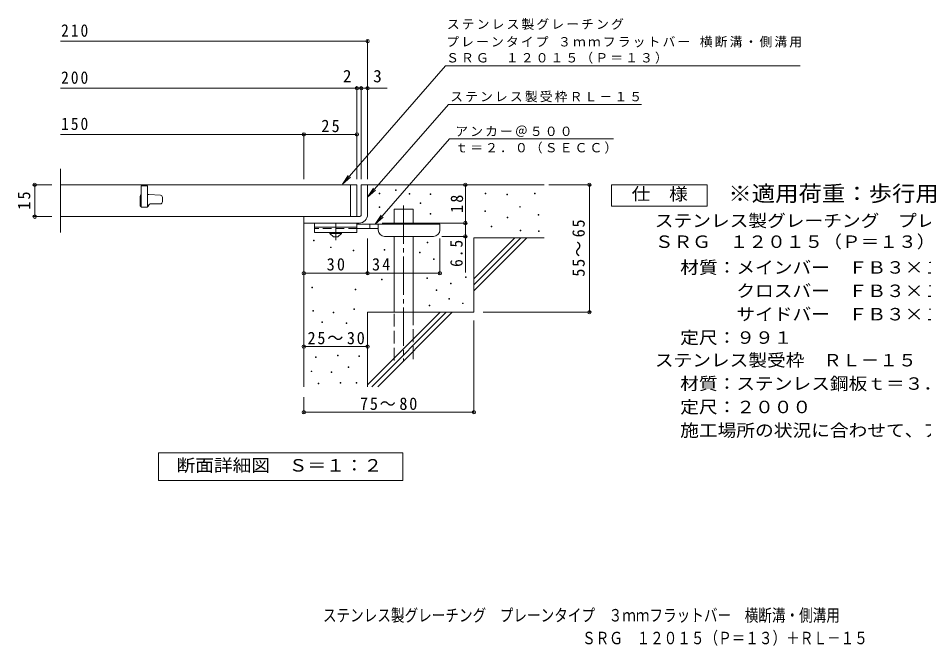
# Model space of a CAD drawing. Units: millimetres on the paper, enlarged 10 times, with parts at other scales. Extents: x -1575 to 1626, y -1375 to 1002.
# Drawn here: x -1575 to 556, y -1375 to 102 of the extents above; entities that cross this region are included whole.
import ezdxf
from ezdxf.enums import TextEntityAlignment as Align

# ---------------------------------------------------------------- set-up
doc = ezdxf.new("R2010")
doc.units = ezdxf.units.MM
doc.header["$LTSCALE"] = 10
doc.header["$PDMODE"] = 32
doc.header["$PDSIZE"] = 8
for name, pattern in [('CHAIN1', [8, 5, -1, 1, -1]), ('CHAIN2', [12, 9, -1, 1, -1]), ('DASHED2', [3, 2, -1]), ('DASHED3', [4, 3, -1])]:
    doc.linetypes.add(name, pattern=pattern)
for name, color, linetype, lineweight in [('D-0', 7, 'Continuous', 9), ('D-1', 2, 'Continuous', 9), ('D-2', 3, 'Continuous', 9), ('D-4', 7, 'Continuous', 9), ('D-5', 7, 'Continuous', 9), ('D-6', 6, 'Continuous', 9), ('D-9', 4, 'Continuous', 9)]:
    doc.layers.add(name, color=color, linetype=linetype, lineweight=lineweight)
doc.layers.add('F-5_F-5ﾚｲﾔ', color=2, linetype='Continuous')
doc.styles.add('ＭＳ ゴシック', font='')
doc.styles.get('ＭＳ ゴシック').set_extended_font_data('MS Gothic')

msp = doc.modelspace()

# ---------------------------------------------------------------- linework, layer by layer
at = {"layer": 'D-0'}
for points in [[(-725.68, -311.49), (-725.68, -309.99), (-724.18, -309.99), (-724.18, -311.49)], [(-687.29, -304.25), (-687.29, -302.75), (-685.79, -302.75), (-685.79, -304.25)], [(-655.16, -312.85), (-655.16, -311.34), (-653.66, -311.34), (-653.66, -312.85)], [(-605.22, -313.52), (-605.22, -312.02), (-603.72, -312.02), (-603.72, -313.52)], [(-475.96, -311.49), (-475.96, -309.99), (-474.46, -309.99), (-474.46, -311.49)], [(-425.2, -314.2), (-425.2, -312.7), (-423.7, -312.7), (-423.7, -314.2)], [(-360.24, -312.17), (-360.24, -310.67), (-358.74, -310.67), (-358.74, -312.17)], [(-628.91, -334.5), (-628.91, -333), (-627.41, -333), (-627.41, -334.5)], [(-725.52, -344.16), (-725.52, -342.66), (-724.02, -342.66), (-724.02, -344.16)], [(-605.28, -359.44), (-605.28, -357.94), (-603.78, -357.94), (-603.78, -359.44)], [(-477.31, -353.45), (-477.31, -351.95), (-475.81, -351.95), (-475.81, -353.45)], [(-395.01, -342.92), (-395.01, -341.42), (-393.51, -341.42), (-393.51, -342.92)], [(-351.46, -362.1), (-351.46, -360.6), (-349.96, -360.6), (-349.96, -362.1)], [(-424.53, -368.34), (-424.53, -366.84), (-423.03, -366.84), (-423.03, -368.34)], [(-462.36, -389.76), (-462.36, -388.26), (-460.86, -388.26), (-460.86, -389.76)], [(-393.72, -399.1), (-393.72, -397.6), (-392.22, -397.6), (-392.22, -399.1)], [(-350.81, -400.58), (-350.81, -399.08), (-349.31, -399.08), (-349.31, -400.58)], [(-880.02, -422.09), (-880.02, -420.59), (-878.52, -420.59), (-878.52, -422.09)], [(-612.28, -427.09), (-612.28, -425.59), (-610.78, -425.59), (-610.78, -427.09)], [(-839.67, -438.46), (-839.67, -436.96), (-838.17, -436.96), (-838.17, -438.46)], [(-786.38, -445.7), (-786.38, -444.2), (-784.87, -444.2), (-784.87, -445.7)], [(-713.78, -444.52), (-713.78, -443.02), (-712.28, -443.02), (-712.28, -444.52)], [(-630.31, -450.66), (-630.31, -449.16), (-628.81, -449.16), (-628.81, -450.66)], [(-597.6, -466.44), (-597.6, -464.94), (-596.1, -464.94), (-596.1, -466.44)], [(-613.07, -511.17), (-613.07, -509.67), (-611.57, -509.67), (-611.57, -511.17)], [(-522.69, -508.6), (-522.69, -507.1), (-521.2, -507.1), (-521.2, -508.6)], [(-883.96, -533.26), (-883.96, -531.76), (-882.46, -531.76), (-882.46, -533.26)], [(-720.02, -514.31), (-720.02, -512.8), (-718.52, -512.8), (-718.52, -514.31)], [(-557.94, -523.56), (-557.94, -522.06), (-556.44, -522.06), (-556.44, -523.56)], [(-781.68, -537.41), (-781.68, -535.9), (-780.18, -535.9), (-780.18, -537.41)], [(-591.11, -539.26), (-591.11, -537.76), (-589.61, -537.76), (-589.61, -539.26)], [(-608.11, -575.46), (-608.11, -573.96), (-606.61, -573.96), (-606.61, -575.46)], [(-561.32, -559.43), (-561.32, -557.93), (-559.82, -557.93), (-559.82, -559.43)], [(-529.46, -570.18), (-529.46, -568.68), (-527.96, -568.68), (-527.96, -570.18)], [(-881.54, -587.69), (-881.54, -586.19), (-880.04, -586.19), (-880.04, -587.69)], [(-834.02, -591.57), (-834.02, -590.07), (-832.52, -590.07), (-832.52, -591.57)], [(-785.23, -584.14), (-785.23, -582.64), (-783.73, -582.64), (-783.73, -584.14)], [(-860.11, -614.27), (-860.11, -612.77), (-858.61, -612.77), (-858.61, -614.27)], [(-803.09, -616.84), (-803.09, -615.34), (-801.59, -615.34), (-801.59, -616.84)], [(-875.07, -696.66), (-875.07, -695.16), (-873.57, -695.16), (-873.57, -696.66)], [(-823.3, -692.86), (-823.3, -691.35), (-821.8, -691.35), (-821.8, -692.86)], [(-773.43, -694.76), (-773.43, -693.26), (-771.93, -693.26), (-771.93, -694.76)], [(-798.17, -720.64), (-798.17, -719.14), (-796.67, -719.14), (-796.67, -720.64)], [(-885.73, -730.16), (-885.73, -728.66), (-884.23, -728.66), (-884.23, -730.16)], [(-838.53, -732.45), (-838.53, -730.94), (-837.03, -730.94), (-837.03, -732.45)], [(-869.36, -758.71), (-869.36, -757.21), (-867.86, -757.21), (-867.86, -758.71)], [(-817.59, -757.19), (-817.59, -755.69), (-816.09, -755.69), (-816.09, -757.19)], [(-779.52, -757.19), (-779.52, -755.69), (-778.02, -755.69), (-778.02, -757.19)]]:
    msp.add_lwpolyline(points, close=True, dxfattribs=at)
at = {"layer": 'D-1'}
for p, q in [((-767.81, -290.54), (-752.81, -290.54)), ((-767.81, -360.54), (-767.81, -290.54)), ((-752.81, -290.54), (-752.81, -360.54)), ((-902.81, -365.54), (-772.81, -365.54)), ((-902.81, -380.54), (-902.81, -365.54)), ((-772.81, -380.54), (-902.81, -380.54))]:
    msp.add_line(p, q, dxfattribs=at)
for centre, radius, start, end in [((-772.81, -360.54), 20, 270, 0.00024), ((-772.81, -360.54), 5, 270, 0.0002), ((-772.81, -360.55), 5, 270.02448, 0.01074)]:
    msp.add_arc(centre, radius, start, end, dxfattribs=at)
at = {"layer": 'D-2'}
for p, q in [((-1475.47, -403.04), (-1475.47, -253.04)), ((-777.8, -290.54), (-1475.47, -290.54)), ((-1285.3, -293.04), (-1285.3, -343.05)), ((-1270.31, -293.04), (-1285.3, -293.04)), ((-1270.31, -293.04), (-1270.31, -343.05)), ((-792.8, -290.54), (-792.8, -365.54)), ((-777.8, -290.54), (-777.8, -365.54)), ((-1287.81, -318.05), (-1287.81, -338.05)), ((-1268, -313.05), (-1270.31, -313.05)), ((-1267.61, -313.06), (-1239.92, -315.19)), ((-1264.05, -335.55), (-1240.3, -335.55)), ((-1235.31, -330.55), (-1235.31, -320.18)), ((-1270.31, -343.05), (-1285.3, -343.05)), ((-777.8, -365.54), (-1475.47, -365.54))]:
    msp.add_line(p, q, dxfattribs=at)
for centre, radius, start, end in [((-1282.8, -318.05), 5, 120.00092, 180), ((-1268, -318.05), 5, 85.60146, 90), ((-1240.3, -320.18), 5, 0, 85.60141), ((-1282.8, -338.05), 5, 180, 270), ((-1271.56, -339.3), 3.75, 270, 0), ((-1264.05, -339.3), 3.75, 90, 180), ((-1240.3, -330.55), 5, 270, 0)]:
    msp.add_arc(centre, radius, start, end, dxfattribs=at)
at = {"layer": 'D-4'}
for p, q in [((-1475.47, 47.32), (-752.81, 47.32)), ((-752.81, -277.59), (-752.81, 50.32)), ((-1475.47, -63.37), (-707.12, -63.37)), ((-777.81, -277.59), (-777.81, -60.37)), ((-767.81, -277.59), (-767.81, -60.37)), ((-902.81, -277.59), (-902.81, -169.13)), ((-1538.87, -290.54), (-1495.47, -290.54)), ((-1535.87, -290.54), (-1535.87, -365.54)), ((-522.85, -290.54), (-522.85, -380.54)), ((-326.78, -290.54), (-228.12, -290.54)), ((-231.12, -590.54), (-231.12, -290.54)), ((-1538.87, -365.54), (-1495.47, -365.54)), ((-718.8, -380.54), (-519.85, -380.54)), ((-522.85, -380.54), (-522.85, -497.29)), ((-752.81, -501.65), (-752.81, -417.04)), ((-582.81, -501.65), (-582.81, -417.04)), ((-519.85, -412.04), (-577.81, -412.04)), ((-480.57, -590.54), (-228.12, -590.54)), ((-502.8, -609.69), (-502.8, -828.63)), ((-902.81, -671.16), (-752.81, -671.16)), ((-902.81, -790.54), (-902.81, -828.63)), ((-902.81, -825.63), (-502.8, -825.63))]:
    msp.add_line(p, q, dxfattribs=at)
for points in [[(-1475.47, -172.13), (-902.81, -172.13), (-777.81, -172.13)], [(-902.81, -498.65), (-752.81, -498.65), (-582.81, -498.65)]]:
    msp.add_lwpolyline(points, dxfattribs=at)
for p in [(-752.81, 47.32), (-777.81, -63.37), (-767.81, -63.37), (-752.81, -63.37), (-902.81, -172.13), (-777.81, -172.13), (-1535.87, -290.54), (-522.85, -290.54), (-231.12, -290.54), (-1535.87, -365.54), (-522.85, -380.54), (-522.85, -412.04), (-902.81, -498.65), (-752.81, -498.65), (-582.81, -498.65), (-231.12, -590.54), (-902.81, -671.16), (-752.81, -671.16), (-902.81, -825.63), (-502.8, -825.63)]:
    msp.add_point(p, dxfattribs=at)
at = {"layer": 'D-5'}
for p, q in [((-569.54, -10.79), (-812.04, -289.41)), ((-569.54, -10.79), (264.36, -10.79)), ((-562.72, -101.31), (-752.81, -319.71)), ((-562.72, -101.31), (-108.12, -101.31)), ((-560.14, -182.5), (-734.69, -383.04)), ((-560.14, -182.5), (-173.98, -182.5)), ((-812.04, -289.41), (-798.23, -268.57)), ((-812.04, -289.41), (-793.31, -272.86)), ((-752.81, -319.71), (-738.99, -298.87)), ((-752.81, -319.71), (-734.07, -303.15)), ((-734.69, -383.04), (-720.87, -362.2)), ((-734.69, -383.04), (-715.95, -366.49))]:
    msp.add_line(p, q, dxfattribs=at)
for points in [[(-179.24, -340.54), (-179.24, -290.54), (45.76, -290.54), (45.76, -340.54)], [(-1244.8, -986.49), (-1244.8, -921.49), (-669.8, -921.49), (-669.8, -986.49)]]:
    msp.add_lwpolyline(points, close=True, dxfattribs=at)
at = {"layer": 'D-6'}
for p, q in [((-752.81, -290.54), (-337.8, -290.54)), ((-690.51, -348.04), (-645.51, -348.04)), ((-690.51, -383.04), (-690.51, -348.04)), ((-645.51, -383.04), (-645.51, -348.04)), ((-902.81, -380.54), (-902.81, -765.54)), ((-690.51, -590.54), (-690.51, -412.04)), ((-645.51, -590.54), (-645.51, -412.04)), ((-502.81, -415.54), (-337.8, -415.54)), ((-502.81, -415.54), (-502.81, -590.54)), ((-502.81, -511.55), (-406.79, -415.54)), ((-502.81, -525.7), (-392.65, -415.54)), ((-502.81, -539.84), (-378.51, -415.54)), ((-752.81, -590.54), (-752.81, -765.54)), ((-752.81, -590.54), (-502.81, -590.54)), ((-752.81, -761.55), (-581.8, -590.54)), ((-742.66, -765.54), (-567.66, -590.54)), ((-728.52, -765.54), (-553.51, -590.54))]:
    msp.add_line(p, q, dxfattribs=at)
at = {"layer": 'D-6', "linetype": 'CHAIN2'}
msp.add_line((-668.01, -339.58), (-668.01, -703.88), dxfattribs=at)
at = {"layer": 'D-6', "linetype": 'DASHED3'}
for p, q in [((-690.51, -703.88), (-690.51, -590.54)), ((-645.51, -590.54), (-645.51, -703.88))]:
    msp.add_line(p, q, dxfattribs=at)
at = {"layer": 'D-9', "color": 3}
for p, q in [((-877.81, -380.54), (-877.81, -403.04)), ((-777.81, -380.54), (-877.81, -380.54)), ((-777.81, -380.54), (-777.81, -403.04)), ((-777.81, -390.54), (-877.81, -390.54)), ((-777.81, -403.04), (-877.81, -403.04))]:
    msp.add_line(p, q, dxfattribs=at)
at = {"layer": 'D-9', "linetype": 'CHAIN1'}
msp.add_line((-827.81, -420.78), (-827.81, -380.54), dxfattribs=at)
at = {"layer": 'D-9'}
for p, q in [((-582.81, -383.04), (-777.81, -383.04)), ((-747.81, -393.04), (-747.81, -383.04)), ((-727.81, -397.04), (-727.81, -383.04)), ((-582.81, -397.04), (-582.81, -383.04)), ((-727.78, -393.04), (-777.81, -393.04)), ((-712.81, -412.04), (-597.81, -412.04))]:
    msp.add_line(p, q, dxfattribs=at)
at = {"layer": 'D-9', "color": 3, "linetype": 'DASHED2'}
msp.add_line((-777.81, -393.04), (-877.81, -393.04), dxfattribs=at)
at = {"layer": 'D-9', "color": 2}
for p, q in [((-841.56, -405.54), (-841.56, -403.04)), ((-814.06, -405.54), (-814.06, -403.04)), ((-841.56, -405.54), (-832.81, -413.04)), ((-841.56, -405.54), (-814.06, -405.54)), ((-832.81, -413.04), (-822.81, -413.04)), ((-822.81, -413.04), (-814.06, -405.54))]:
    msp.add_line(p, q, dxfattribs=at)
at = {"layer": 'D-9'}
for centre, start, end in [((-712.81, -397.04), 180, 270), ((-597.81, -397.04), 270, 0)]:
    msp.add_arc(centre, 15, start, end, dxfattribs=at)

# ---------------------------------------------------------------- texts
at = {"layer": 'D-4', "color": 2, "style": 'ＭＳ ゴシック'}
for s, p in [('2', (-810.75, -58.37)), ('3', (-739.5, -58.37))]:
    msp.add_text(s, height=29.33, dxfattribs=at).set_placement(p, align=Align.BOTTOM_LEFT)
at = {"layer": 'D-4', "color": 2, "char_height": 29.33, "attachment_point": 7, "style": 'ＭＳ ゴシック'}
for s, insert in [('\\T1.27;\\W0.9;210', (-1473.6, 57.32)), ('\\T1.27;\\W0.9;200', (-1473.6, -53.37)), ('\\T1.27;\\W0.9;150', (-1473.6, -162.13)), ('\\T1.27;\\W0.95;25', (-861.55, -167.13)), ('\\T1.27;\\W0.95;30', (-849.06, -492.65)), ('\\T1.27;\\W0.95;34', (-742.44, -492.65)), ('\\T1.22;\\W0.95;25～30', (-894.06, -666.16)), ('\\T1.22;\\W0.95;75～80', (-770.67, -820.63))]:
    msp.add_mtext(s, dxfattribs=dict(at, insert=insert))
at = {"layer": 'D-4', "color": 2, "char_height": 29.33, "attachment_point": 7, "rotation": 90, "style": 'ＭＳ ゴシック'}
for s, insert in [('\\T1.27;\\W0.95;15', (-1545.87, -349.29)), ('\\T1.27;\\W0.95;18', (-527.85, -356.79)), ('\\T1.22;\\W0.95;55～65', (-241.65, -506.79)), ('\\T1.27;\\W0.9;6.5', (-528.85, -483.74))]:
    msp.add_mtext(s, dxfattribs=dict(at, insert=insert))
at = {"layer": 'D-5', "color": 2, "style": 'ＭＳ ゴシック', "width": 1.1}
for s, p in [('仕\u3000様', (-131.74, -335.54)), ('ステンレス製グレーチング\u3000プレーンタイプ\u3000３ｍｍフラットバー\u3000横断溝・側溝用', (-77.15, -398.47)), ('ＳＲＧ\u3000１２０１５（Ｐ＝１３）', (-77.15, -447.92)), ('材質：メインバー\u3000ＦＢ３×１５（ＳＵＳ３０４）', (-17.44, -508.47)), ('\u3000\u3000\u3000クロスバー\u3000ＦＢ３×１０（ＳＵＳ３０４）', (-17.44, -563.47)), ('\u3000\u3000\u3000サイドバー\u3000ＦＢ３×１５（ＳＵＳ３０４）', (-17.44, -618.47)), ('定尺：９９１', (-17.44, -673.47)), ('ステンレス製受枠\u3000ＲＬ－１５', (-77.15, -726.7)), ('材質：ステンレス鋼板ｔ＝３．０（ＳＵＳ３０４）', (-17.44, -781.7)), ('定尺：２０００', (-17.44, -836.7)), ('施工場所の状況に合わせて、アンカーをプライヤー等で折り曲げてご使用ください。', (-17.44, -891.7)), ('断面詳細図\u3000Ｓ＝１：２', (-1202.3, -973.99))]:
    msp.add_text(s, height=29.33, dxfattribs=at).set_placement(p, align=Align.BOTTOM_LEFT)
at = {"layer": 'D-5', "color": 3, "style": 'ＭＳ ゴシック', "width": 1.1}
msp.add_text('※適用荷重：歩行用', height=36.66, dxfattribs=at).set_placement((95.76, -340.54), align=Align.BOTTOM_LEFT)
at = {"layer": 'D-5', "char_height": 21.99, "attachment_point": 7, "style": 'ＭＳ ゴシック'}
for s, insert in [('\\T1.17;ステンレス製グレーチング', (-566.23, 73.88)), ('\\T1.17;プレーンタイプ\\~３ｍｍフラットバー\\~横断溝・側溝用', (-567.78, 32.22)), ('\\T1.17;ＳＲＧ\u3000１２０１５（Ｐ＝１３）', (-568, -5.64)), ('\\T1.17;ステンレス製受枠ＲＬ－１５', (-558.33, -96.55)), ('\\T1.17;アンカー＠５００', (-546.49, -177.84)), ('\\T1.17;ｔ＝２．０（ＳＥＣＣ）', (-546.49, -217.15))]:
    msp.add_mtext(s, dxfattribs=dict(at, insert=insert))
at = {"layer": 'F-5_F-5ﾚｲﾔ', "style": 'ＭＳ ゴシック', "width": 0.8}
for s, p in [('ステンレス製グレーチング\u3000プレーンタイプ\u3000３ｍｍフラットバー\u3000横断溝・側溝用', (-857.9, -1326.74)), ('ＳＲＧ\u3000１２０１５（Ｐ＝１３）＋ＲＬ－１５', (-248.3, -1380.29))]:
    msp.add_text(s, height=29.33, dxfattribs=at).set_placement(p, align=Align.BOTTOM_LEFT)

doc.saveas('drawing.dxf')
